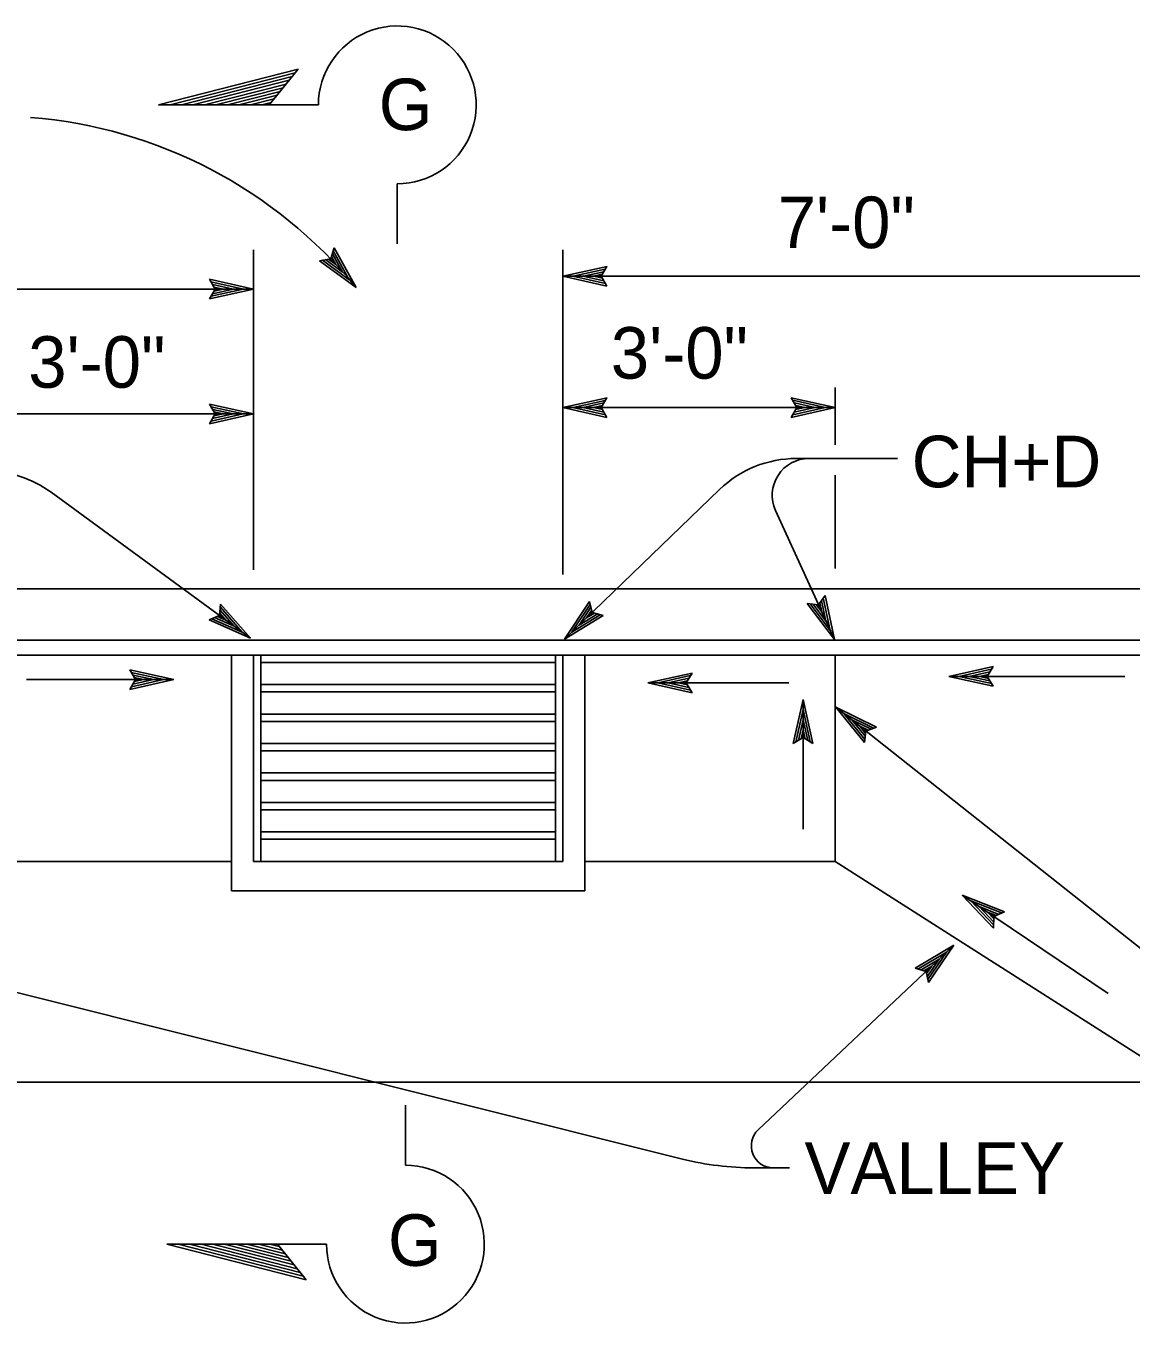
# Model space of a CAD drawing. Extents: x -894 to 866, y -476 to 714.
# Drawn here: x -255.2 to -105.1, y -295.4 to -119.3 of the extents above; entities that cross this region are included whole.
import ezdxf

# ---------------------------------------------------------------- set-up
doc = ezdxf.new("R2010")
doc.units = 0
for name, color, linetype in [('22 Misc Cnst Det', 7, 'Continuous'), ('56 Stage 3 Anno', 7, 'Continuous'), ('57 Undefined', 7, 'Continuous'), ('60 Nongeo Data', 7, 'Continuous')]:
    doc.layers.add(name, color=color, linetype=linetype)

msp = doc.modelspace()

# ---------------------------------------------------------------- linework, layer by layer
at = {"layer": '22 Misc Cnst Det'}
for p, q in [((-237.1898, -129.9897), (-218.2422, -125.1578)), ((-235.6336, -129.9897), (-218.6476, -125.6584)), ((-234.0751, -129.9897), (-219.0529, -126.159)), ((-232.5166, -129.9897), (-219.4587, -126.66)), ((-222.1557, -129.9897), (-218.2422, -125.1578)), ((-230.9592, -129.9897), (-219.8641, -127.1607)), ((-229.4007, -129.9897), (-220.2702, -127.6617)), ((-227.8414, -129.9897), (-220.6752, -128.1623)), ((-215.4848, -129.9897), (-237.1898, -129.9897)), ((-226.2829, -129.9897), (-221.0813, -128.6633)), ((-224.7248, -129.9897), (-221.4867, -129.1639)), ((-223.1663, -129.9897), (-221.8924, -129.6649)), ((-204.7696, -140.7053), (-204.7696, -148.8563)), ((-203.6692, -274.0064), (-203.6692, -265.8554)), ((-236.0894, -284.722), (-217.1418, -289.5538)), ((-214.3844, -284.722), (-236.0894, -284.722)), ((-234.531, -284.722), (-217.5476, -289.0528)), ((-232.9747, -284.722), (-217.9526, -288.5526)), ((-231.4162, -284.722), (-218.3583, -288.0516)), ((-229.8588, -284.722), (-218.7637, -287.551)), ((-228.3003, -284.722), (-219.1698, -287.05)), ((-226.7411, -284.722), (-219.5748, -286.5494)), ((-225.1826, -284.722), (-219.981, -286.0484)), ((-223.6244, -284.722), (-220.3863, -285.5477)), ((-222.066, -284.722), (-220.7921, -285.0467)), ((-221.0553, -284.722), (-217.1418, -289.5538))]:
    msp.add_line(p, q, dxfattribs=at)
for centre, start, end in [((-204.7694, -129.9895), 269.999467, 179.999964), ((-203.6695, -284.7217), 180.000036, 90.000533)]:
    msp.add_arc(centre, 10.7155, start, end, dxfattribs=at)
at = {"layer": '56 Stage 3 Anno'}
for p, q in [((-224.2887, -193.1463), (-224.2887, -149.6586)), ((-213.8135, -150.8862), (-213.3379, -149.4)), ((-213.3379, -149.4), (-213.3379, -149.4)), ((-213.3379, -149.4), (-210.373, -154.7854)), ((-182.2888, -193.7645), (-182.2888, -149.6586)), ((-210.373, -154.7854), (-215.3403, -151.1665)), ((-215.3399, -151.1665), (-213.8135, -150.8862)), ((-215.3399, -151.1665), (-215.3399, -151.1665)), ((-211.2958, -153.7449), (-214.9151, -151.1051)), ((-212.1993, -152.7126), (-214.5379, -151.0086)), ((-213.1123, -151.676), (-214.1131, -150.9468)), ((-213.7198, -150.5724), (-213.1123, -151.676)), ((-213.5765, -150.211), (-212.1993, -152.7126)), ((-213.4615, -149.7976), (-211.2852, -153.7504)), ((-182.2888, -153.2704), (-176.2884, -151.9405)), ((-180.8974, -153.2669), (-176.5234, -152.2996)), ((-179.5258, -153.2724), (-176.7006, -152.6464)), ((-178.1443, -153.2736), (-176.9356, -153.0059)), ((-176.2888, -151.9405), (-177.0888, -153.2704)), ((-176.2888, -151.9405), (-176.2888, -151.9405)), ((-242.8993, -155.0102), (-308.2885, -155.0102)), ((-224.2887, -155.0102), (-242.8993, -155.0102)), ((-229.4887, -155.0102), (-230.2887, -153.6701)), ((-230.2887, -153.6701), (-230.2887, -153.6701)), ((-230.2887, -153.6701), (-224.2887, -155.0102)), ((-224.2887, -155.0102), (-230.2887, -156.3401)), ((-230.2887, -156.3401), (-229.4887, -155.0102)), ((-230.0721, -154.026), (-225.6686, -155.0094)), ((-225.6796, -155.0137), (-230.0536, -155.9807)), ((-227.0513, -155.0078), (-229.8765, -155.6342)), ((-229.8383, -154.3854), (-227.0513, -155.0078)), ((-229.6619, -154.7323), (-228.4328, -155.0071)), ((-228.4328, -155.0071), (-229.6414, -155.2748)), ((-224.2887, -155.0102), (-224.2887, -155.0102)), ((-210.373, -154.7854), (-210.373, -154.7854)), ((-176.2888, -154.6102), (-182.2888, -153.2704)), ((-182.2888, -153.2704), (-182.2888, -153.2704)), ((-112.8594, -153.2704), (-182.2888, -153.2704)), ((-176.5053, -154.2547), (-180.9088, -153.2712)), ((-176.7388, -153.8949), (-179.5258, -153.2724)), ((-176.9151, -153.5484), (-178.1443, -153.2736)), ((-177.0888, -153.2704), (-176.2888, -154.6102)), ((-176.2888, -154.6102), (-176.2888, -154.6102)), ((-98.2889, -153.2704), (-112.8594, -153.2704)), ((-230.2887, -156.3401), (-230.2887, -156.3401)), ((-145.2888, -176.1854), (-145.2888, -168.3708)), ((-229.4887, -171.972), (-230.2887, -170.6318)), ((-230.2887, -170.6318), (-230.2887, -170.6318)), ((-230.2887, -170.6318), (-224.2887, -171.972)), ((-182.2888, -171.1019), (-176.2884, -169.772)), ((-180.8974, -171.0984), (-176.5234, -170.131)), ((-179.5258, -171.1043), (-176.7006, -170.4779)), ((-178.1443, -171.1051), (-176.9356, -170.8373)), ((-176.2888, -169.772), (-177.0888, -171.1019)), ((-176.2888, -169.772), (-176.2888, -169.772)), ((-150.4888, -171.1019), (-151.2888, -169.7621)), ((-151.2888, -169.7621), (-151.2888, -169.7621)), ((-151.2888, -169.7621), (-145.2888, -171.1019)), ((-151.0723, -170.118), (-146.6687, -171.1015)), ((-150.8384, -170.4775), (-148.0514, -171.0999)), ((-150.662, -170.8243), (-149.4329, -171.0988)), ((-230.3894, -171.972), (-261.2886, -171.972)), ((-224.2887, -171.972), (-230.7158, -171.972)), ((-224.2887, -171.972), (-230.2887, -173.3019)), ((-230.2887, -173.3019), (-229.4887, -171.972)), ((-230.0721, -170.9877), (-225.6686, -171.9712)), ((-225.6796, -171.9755), (-230.0536, -172.9425)), ((-227.0513, -171.9696), (-229.8765, -172.596)), ((-229.8383, -171.3472), (-227.0513, -171.9696)), ((-229.6619, -171.694), (-228.4328, -171.9684)), ((-228.4328, -171.9684), (-229.6414, -172.2365)), ((-224.2887, -171.972), (-224.2887, -171.972)), ((-145.2888, -171.1019), (-182.2888, -171.1019)), ((-176.2888, -172.4421), (-182.2888, -171.1019)), ((-182.2888, -171.1019), (-182.2888, -171.1019)), ((-176.5053, -172.0862), (-180.9088, -171.1027)), ((-176.7388, -171.7267), (-179.5258, -171.1043)), ((-176.9151, -171.3799), (-178.1443, -171.1051)), ((-177.0888, -171.1019), (-176.2888, -172.4421)), ((-176.2888, -172.4421), (-176.2888, -172.4421)), ((-145.2888, -171.1019), (-151.2888, -172.4322)), ((-151.2888, -172.4322), (-150.4888, -171.1019)), ((-151.2888, -172.4322), (-151.2888, -172.4322)), ((-146.6798, -171.1054), (-151.0538, -172.0728)), ((-148.0514, -171.0999), (-150.8766, -171.7263)), ((-149.4329, -171.0988), (-150.6416, -171.3669)), ((-145.2888, -171.1019), (-145.2888, -171.1019)), ((-230.2887, -173.3019), (-230.2887, -173.3019)), ((-136.8294, -178.0184), (-150.5743, -178.0184)), ((-145.2888, -192.9401), (-145.2888, -180.2787)), ((-251.7914, -182.6113), (-224.7119, -202.4093)), ((-160.988, -182.2227), (-182.0624, -202.5514)), ((-145.4042, -202.6219), (-153.4014, -185.094)), ((-147.5624, -197.8912), (-146.6758, -196.6074)), ((-146.9093, -196.9519), (-145.9762, -201.3664)), ((-146.6758, -196.6074), (-146.6758, -196.6074)), ((-146.6758, -196.6074), (-145.4042, -202.6219)), ((-228.9095, -199.34), (-228.7646, -197.7865)), ((-228.8859, -199.0137), (-228.0556, -199.9609)), ((-228.8233, -198.6298), (-226.941, -200.777)), ((-228.8001, -198.2015), (-225.8257, -201.5944)), ((-228.7646, -197.7865), (-228.7646, -197.7865)), ((-228.7646, -197.7865), (-224.7119, -202.4093)), ((-182.0624, -202.5514), (-178.6675, -197.4286)), ((-181.0636, -201.5833), (-178.5868, -197.8503)), ((-180.0722, -200.6349), (-178.4738, -198.2227)), ((-179.0773, -199.6767), (-178.3935, -198.6448)), ((-178.0021, -199.0207), (-179.0773, -199.6767)), ((-178.6675, -197.4286), (-178.6675, -197.4286)), ((-178.6675, -197.4286), (-178.3199, -198.9412)), ((-178.3199, -198.9412), (-176.8136, -199.3503)), ((-145.4042, -202.6219), (-149.1046, -197.7152)), ((-149.1046, -197.7152), (-149.1046, -197.7152)), ((-149.1046, -197.7156), (-147.5624, -197.8912)), ((-145.9845, -201.3581), (-148.6806, -197.7798)), ((-146.5491, -200.1078), (-148.2912, -197.7971)), ((-147.1215, -198.8503), (-147.8668, -197.8617)), ((-147.3817, -197.618), (-147.1215, -198.8503)), ((-147.1396, -197.3137), (-146.5491, -200.1078)), ((-230.3406, -199.9416), (-228.9095, -199.34)), ((-224.7119, -202.4093), (-230.3406, -199.9416)), ((-230.3402, -199.9416), (-230.3402, -199.9416)), ((-225.8371, -201.5912), (-229.9391, -199.7904)), ((-226.941, -200.777), (-229.591, -199.6152)), ((-228.0556, -199.9609), (-229.1894, -199.4637)), ((-176.8136, -199.3503), (-182.0624, -202.5514)), ((-177.2167, -199.2444), (-181.0687, -201.594)), ((-177.6344, -199.1479), (-180.0722, -200.6349)), ((-176.8136, -199.3503), (-176.8136, -199.3503)), ((-224.7119, -202.4093), (-224.7119, -202.4093)), ((-182.0624, -202.5514), (-182.0624, -202.5514)), ((-145.4042, -202.6219), (-145.4042, -202.6219)), ((-240.3123, -208.0487), (-241.1123, -206.7089)), ((-241.1123, -206.7089), (-241.1123, -206.7089)), ((-241.1123, -206.7089), (-235.1123, -208.0487)), ((-240.8957, -207.0644), (-236.4922, -208.0479)), ((-240.6619, -207.4243), (-237.8749, -208.0467)), ((-240.4855, -207.7707), (-239.2564, -208.0455)), ((-170.7447, -208.4837), (-164.7447, -207.1534)), ((-169.3537, -208.4802), (-164.9793, -207.5129)), ((-167.9821, -208.4857), (-165.1569, -207.8593)), ((-164.7447, -207.1534), (-165.5447, -208.4837)), ((-164.7447, -207.1534), (-164.7447, -207.1534)), ((-129.8629, -207.6136), (-123.8625, -206.2837)), ((-123.8629, -208.9538), (-129.8629, -207.6136)), ((-129.8629, -207.6136), (-129.8629, -207.6136)), ((-105.9425, -207.6136), (-129.8629, -207.6136)), ((-124.079, -208.5979), (-128.483, -207.6144)), ((-128.4715, -207.6101), (-124.0975, -206.6428)), ((-127.0999, -207.616), (-124.2747, -206.9896)), ((-124.3129, -208.2384), (-127.0999, -207.616)), ((-125.7184, -207.6168), (-124.5097, -207.3491)), ((-124.4893, -207.8916), (-125.7184, -207.6168)), ((-123.8629, -206.2837), (-124.6629, -207.6136)), ((-124.6629, -207.6136), (-123.8629, -208.9538)), ((-123.8629, -206.2837), (-123.8629, -206.2837)), ((-235.1123, -208.0487), (-255.1181, -208.0487)), ((-235.1123, -208.0487), (-241.1123, -209.3786)), ((-241.1123, -209.3786), (-240.3123, -208.0487)), ((-241.1123, -209.3786), (-241.1123, -209.3786)), ((-236.5032, -208.0522), (-240.8772, -209.0195)), ((-237.8749, -208.0467), (-240.7001, -208.6727)), ((-239.2564, -208.0455), (-240.465, -208.3132)), ((-235.1123, -208.0487), (-235.1123, -208.0487)), ((-151.6085, -208.4837), (-170.7447, -208.4837)), ((-164.7447, -209.8235), (-170.7447, -208.4837)), ((-170.7447, -208.4837), (-170.7447, -208.4837)), ((-164.9612, -209.4676), (-169.3648, -208.4841)), ((-165.1951, -209.1081), (-167.9821, -208.4857)), ((-166.6006, -208.4869), (-165.3915, -208.2188)), ((-165.3711, -208.7613), (-166.6006, -208.4869)), ((-165.5447, -208.4837), (-164.7447, -209.8235)), ((-123.8629, -208.9538), (-123.8629, -208.9538)), ((-164.7447, -209.8235), (-164.7447, -209.8235)), ((-150.9857, -216.7329), (-149.6459, -210.7329)), ((-149.6459, -228.3427), (-149.6459, -210.7329)), ((-149.6459, -210.7329), (-149.6459, -210.7329)), ((-149.6459, -210.7329), (-148.3156, -216.7329)), ((-150.6298, -216.5164), (-149.6463, -212.1128)), ((-149.6424, -212.1239), (-148.675, -216.4979)), ((-141.3282, -216.5872), (-145.1999, -211.8121)), ((-145.1999, -211.8121), (-145.1999, -211.8121)), ((-145.1999, -211.8121), (-139.6703, -214.4943)), ((-84.1452, -260.1667), (-145.1999, -211.8121)), ((-141.277, -216.1743), (-144.1184, -212.6691)), ((-144.1073, -212.6727), (-140.0778, -214.6302)), ((-150.2703, -216.2825), (-149.6479, -213.4955)), ((-149.9235, -216.1061), (-149.6491, -214.877)), ((-149.6491, -214.877), (-149.3809, -216.0857)), ((-149.6479, -213.4955), (-149.0215, -216.3207)), ((-141.2373, -215.7471), (-143.0353, -213.529)), ((-143.0353, -213.529), (-140.4318, -214.792)), ((-141.1601, -215.366), (-141.953, -214.3873)), ((-141.953, -214.3873), (-140.8392, -214.9278)), ((-139.6707, -214.4943), (-141.1235, -215.0404)), ((-139.6707, -214.4943), (-139.6707, -214.4943)), ((-149.6459, -215.9329), (-150.9857, -216.7329)), ((-148.3156, -216.7329), (-149.6459, -215.9329)), ((-141.1235, -215.0404), (-141.3282, -216.5872)), ((-141.3282, -216.5872), (-141.3282, -216.5872)), ((-150.9857, -216.7329), (-150.9857, -216.7329)), ((-148.3156, -216.7329), (-148.3156, -216.7329)), ((-108.2113, -250.7002), (-128.042, -237.3238)), ((-123.8172, -241.79), (-128.042, -237.3238)), ((-128.042, -237.3238), (-128.042, -237.3238)), ((-128.042, -237.3238), (-122.3239, -239.5766)), ((-123.7975, -241.3738), (-126.8983, -238.0963)), ((-126.8869, -238.099), (-122.7196, -239.7431)), ((-123.7904, -240.9451), (-125.7526, -238.8707)), ((-125.7526, -238.8707), (-123.0605, -239.9313)), ((-122.3239, -239.5766), (-123.731, -240.2317)), ((-122.3243, -239.5766), (-122.3243, -239.5766)), ((-123.7424, -240.5592), (-124.6082, -239.6443)), ((-124.6082, -239.6443), (-123.4562, -240.0978)), ((-123.731, -240.2317), (-123.8172, -241.79)), ((-123.8172, -241.79), (-123.8172, -241.79)), ((-166.0282, -273.1639), (-279.8134, -244.7006)), ((-155.7518, -269.1765), (-129.1696, -244.1132)), ((-134.4542, -247.2541), (-129.1696, -244.1132)), ((-129.1696, -244.1132), (-132.6223, -249.197)), ((-129.1696, -244.1132), (-129.1696, -244.1132)), ((-134.0526, -247.3647), (-130.1739, -245.0592)), ((-133.6357, -247.4659), (-131.181, -246.0069)), ((-131.181, -246.0069), (-132.807, -248.4006)), ((-130.179, -245.0699), (-132.6979, -248.7746)), ((-132.9526, -247.6805), (-134.4542, -247.2541)), ((-134.4542, -247.2541), (-134.4542, -247.2541)), ((-133.2696, -247.5974), (-132.1869, -246.9537)), ((-132.6223, -249.197), (-132.9526, -247.6805)), ((-132.1869, -246.9537), (-132.8826, -247.9777)), ((-132.6223, -249.197), (-132.6223, -249.197)), ((-151.4868, -274.3596), (-156.3215, -274.3596))]:
    msp.add_line(p, q, dxfattribs=at)
for centre, radius, start, end in [((-259.591, -195.1812), 63.6729, 39.377433, 85.473475), ((-150.5742, -193.0186), 15, 90, 133.968419), ((-148.8526, -183.0186), 5, 90, 204.525611), ((-260.6444, -194.7204), 15, 53.829739, 90), ((-153.6936, -271.3594), 3, 133.315686, 270), ((-156.3215, -234.3595), 39.9999, 255.955689, 270)]:
    msp.add_arc(centre, radius, start, end, dxfattribs=at)
at = {"layer": '60 Nongeo Data'}
for p, q in [((-60.289, -195.7085), (-346.2884, -195.7085)), ((-60.3406, -202.7085), (-346.338, -202.7085)), ((-60.3406, -204.7085), (-346.34, -204.7085)), ((-227.2887, -204.7085), (-227.2887, -236.7321)), ((-224.2887, -204.7085), (-224.2887, -232.7321)), ((-223.2887, -204.7085), (-223.2887, -232.7321)), ((-223.2887, -205.7322), (-183.2888, -205.7322)), ((-183.2888, -232.7321), (-183.2888, -204.7085)), ((-182.2888, -232.7321), (-182.2888, -204.7085)), ((-179.2888, -236.7321), (-179.2888, -204.7085)), ((-145.2888, -232.7321), (-145.2888, -204.7085)), ((-223.2887, -208.7321), (-183.2888, -208.7321)), ((-223.2887, -209.7321), (-183.2888, -209.7321)), ((-223.2887, -212.7321), (-183.2888, -212.7321)), ((-223.2887, -213.7321), (-183.2888, -213.7321)), ((-223.2887, -216.7321), (-183.2888, -216.7321)), ((-223.2887, -217.7321), (-183.2888, -217.7321)), ((-223.2887, -220.7321), (-183.2888, -220.7321)), ((-223.2887, -221.7321), (-183.2888, -221.7321)), ((-223.2887, -224.7321), (-183.3675, -224.7321)), ((-223.2887, -225.7321), (-183.2888, -225.7321)), ((-223.2887, -228.7321), (-183.2888, -228.7321)), ((-223.2887, -229.7321), (-183.2888, -229.7321)), ((-261.2886, -232.7321), (-227.2847, -232.7321)), ((-224.2887, -232.7321), (-182.2888, -232.7321)), ((-179.2888, -232.7321), (-145.2888, -232.7321)), ((-145.2888, -232.7321), (-98.2889, -262.732)), ((-227.2887, -236.7321), (-179.2888, -236.7321)), ((-308.2885, -262.732), (-98.2889, -262.732))]:
    msp.add_line(p, q, dxfattribs=at)

# ---------------------------------------------------------------- texts
at = {"layer": '56 Stage 3 Anno'}
for p in [(-207.2862, -133.4272), (-206.0324, -287.671)]:
    msp.add_text('G', height=7, dxfattribs=at).set_placement(p)
at = {"layer": '57 Undefined'}
for s, p in [('7\'-0"', (-153.1065, -149.4484)), ('3\'-0"', (-175.7707, -167.1747)), ('3\'-0"', (-254.8894, -168.4114)), ('CH+D', (-134.914, -181.9287)), ('VALLEY', (-149.4672, -277.9001))]:
    msp.add_text(s, height=7, dxfattribs=at).set_placement(p)

doc.saveas('drawing.dxf')
